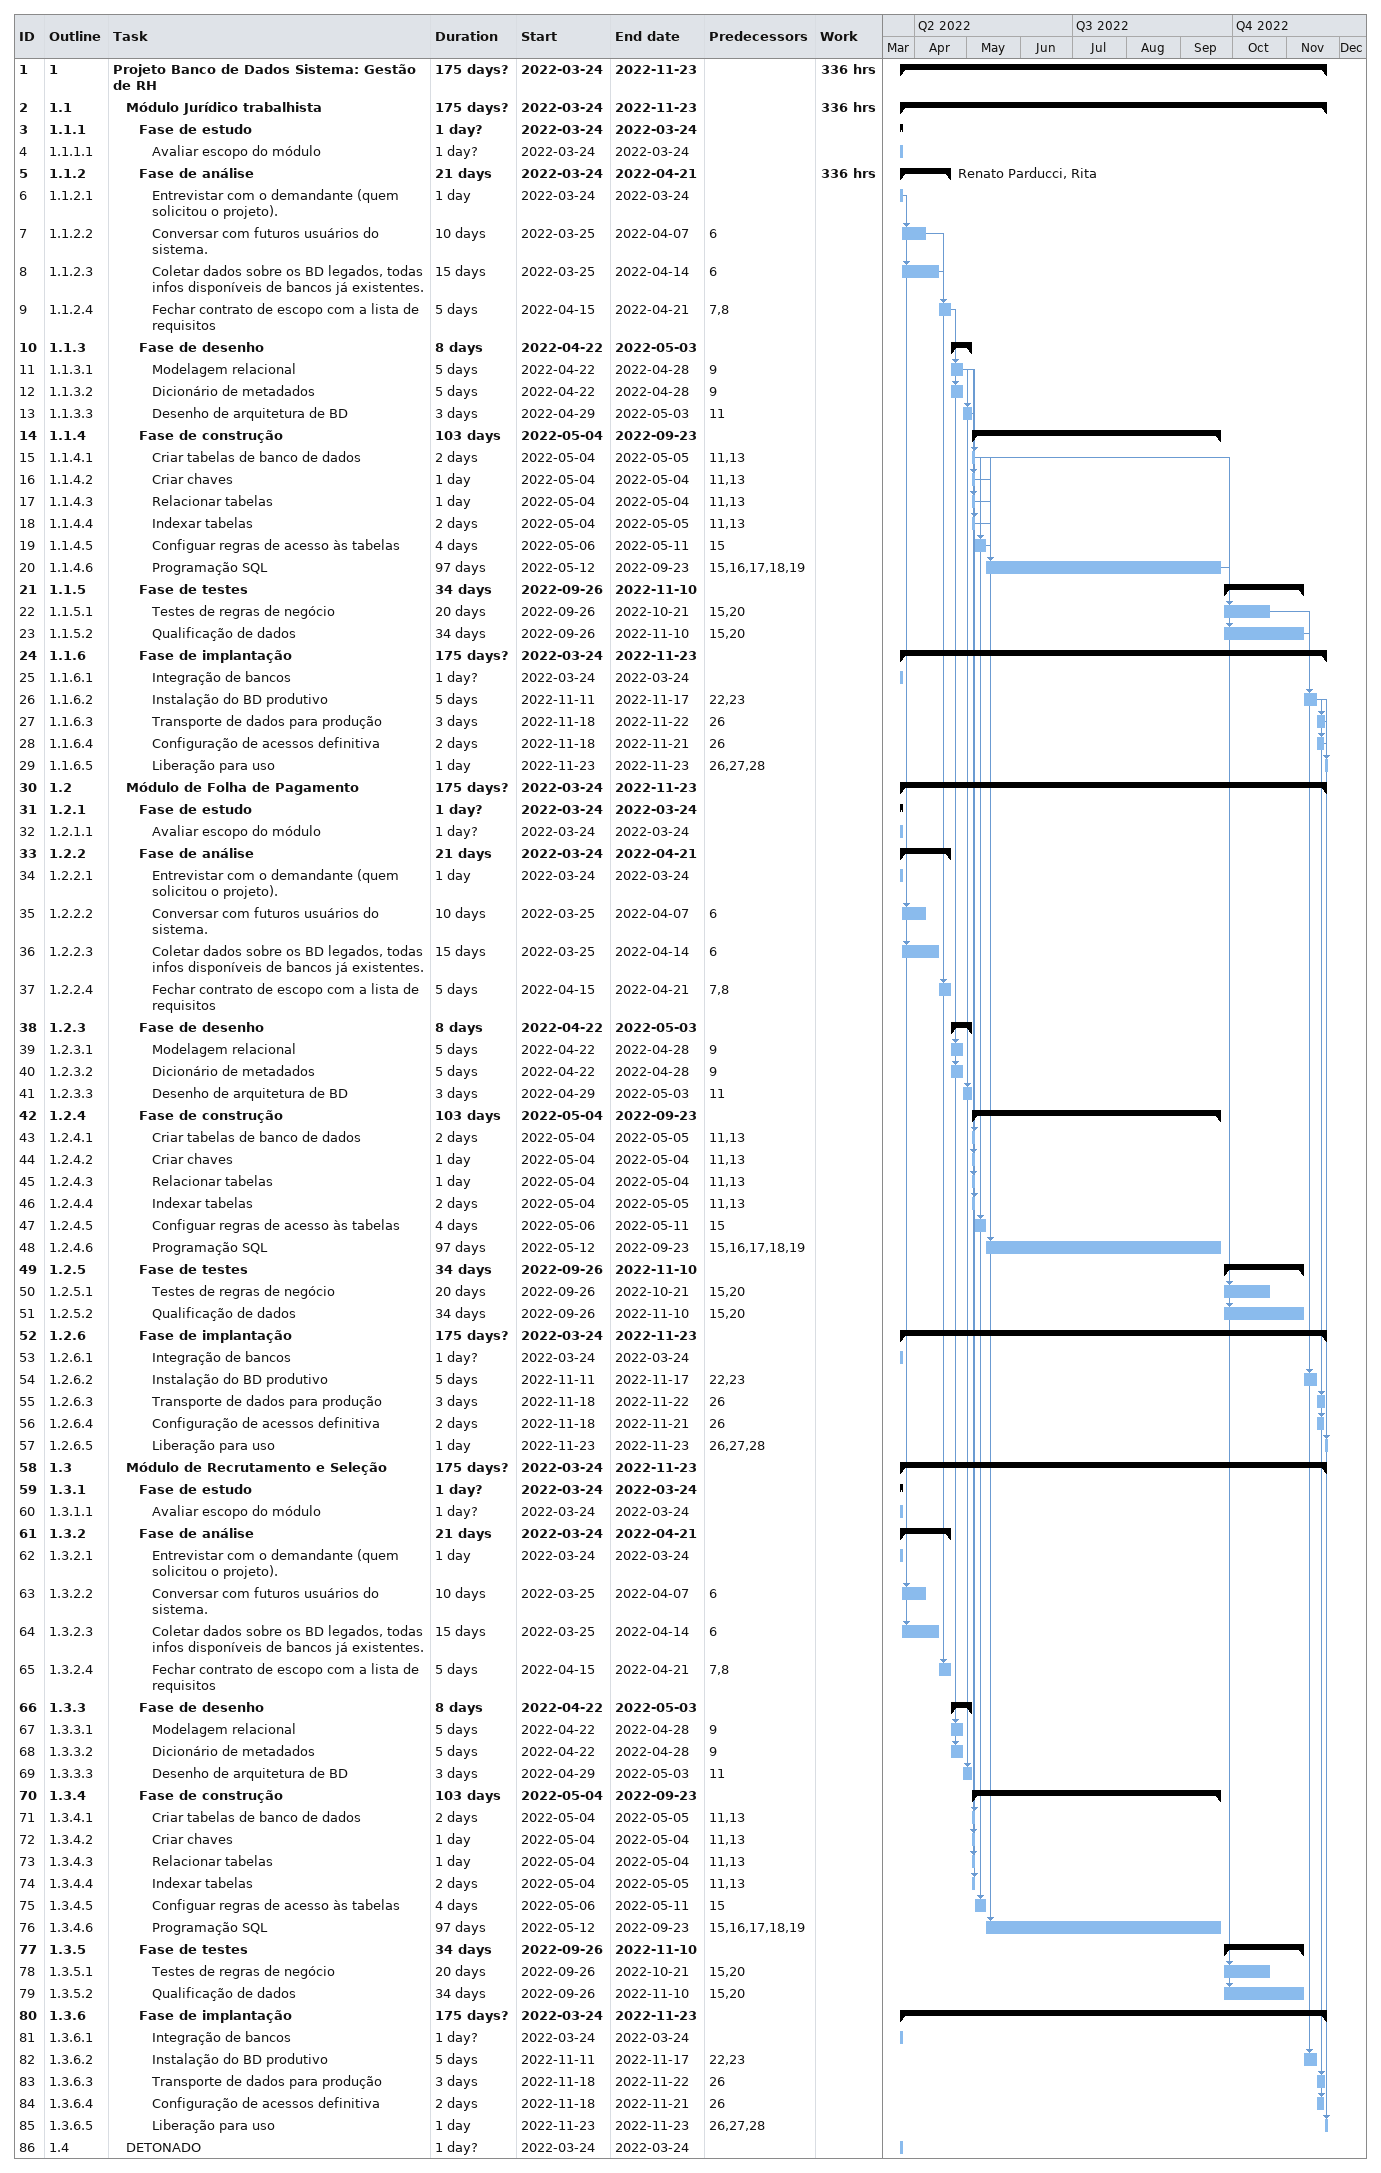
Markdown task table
| ID | WBS | Task | Duration | Start | Finish | Predecessors | Resources | Work (h) |
|---|---|---|---|---|---|---|---|---|
| 1 | 1 | **Projeto Banco de Dados Sistema: Gestão de RH** | 175d? | 2022-03-24 | 2022-11-23 |  |  | 336 |
| 2 | 1.1 | **Módulo Jurídico trabalhista** | 175d? | 2022-03-24 | 2022-11-23 |  |  | 336 |
| 3 | 1.1.1 | **Fase de estudo** | 1d? | 2022-03-24 | 2022-03-24 |  |  |  |
| 4 | 1.1.1.1 | Avaliar escopo do módulo | 1d? | 2022-03-24 | 2022-03-24 |  |  |  |
| 5 | 1.1.2 | **Fase de análise** | 21d | 2022-03-24 | 2022-04-21 |  | Renato Parducci, Rita | 336 |
| 6 | 1.1.2.1 | Entrevistar com o demandante (quem solicitou o projeto). | 1d | 2022-03-24 | 2022-03-24 |  |  |  |
| 7 | 1.1.2.2 | Conversar com futuros usuários do sistema. | 10d | 2022-03-25 | 2022-04-07 | 6 |  |  |
| 8 | 1.1.2.3 | Coletar dados sobre os BD legados, todas infos disponíveis de bancos já existentes. | 15d | 2022-03-25 | 2022-04-14 | 6 |  |  |
| 9 | 1.1.2.4 | Fechar contrato de escopo com a lista de requisitos | 5d | 2022-04-15 | 2022-04-21 | 7, 8 |  |  |
| 10 | 1.1.3 | **Fase de desenho** | 8d | 2022-04-22 | 2022-05-03 |  |  |  |
| 11 | 1.1.3.1 | Modelagem relacional | 5d | 2022-04-22 | 2022-04-28 | 9 |  |  |
| 12 | 1.1.3.2 | Dicionário de metadados | 5d | 2022-04-22 | 2022-04-28 | 9 |  |  |
| 13 | 1.1.3.3 | Desenho de arquitetura de BD | 3d | 2022-04-29 | 2022-05-03 | 11 |  |  |
| 14 | 1.1.4 | **Fase de construção** | 103d | 2022-05-04 | 2022-09-23 |  |  |  |
| 15 | 1.1.4.1 | Criar tabelas de banco de dados | 2d | 2022-05-04 | 2022-05-05 | 11, 13 |  |  |
| 16 | 1.1.4.2 | Criar chaves | 1d | 2022-05-04 | 2022-05-04 | 11, 13 |  |  |
| 17 | 1.1.4.3 | Relacionar tabelas | 1d | 2022-05-04 | 2022-05-04 | 11, 13 |  |  |
| 18 | 1.1.4.4 | Indexar tabelas | 2d | 2022-05-04 | 2022-05-05 | 11, 13 |  |  |
| 19 | 1.1.4.5 | Configuar regras de acesso às tabelas | 4d | 2022-05-06 | 2022-05-11 | 15 |  |  |
| 20 | 1.1.4.6 | Programação SQL | 97d | 2022-05-12 | 2022-09-23 | 15, 16, 17, 18, 19 |  |  |
| 21 | 1.1.5 | **Fase de testes** | 34d | 2022-09-26 | 2022-11-10 |  |  |  |
| 22 | 1.1.5.1 | Testes de regras de negócio | 20d | 2022-09-26 | 2022-10-21 | 15, 20 |  |  |
| 23 | 1.1.5.2 | Qualificação de dados | 34d | 2022-09-26 | 2022-11-10 | 15, 20 |  |  |
| 24 | 1.1.6 | **Fase de implantação** | 175d? | 2022-03-24 | 2022-11-23 |  |  |  |
| 25 | 1.1.6.1 | Integração de bancos | 1d? | 2022-03-24 | 2022-03-24 |  |  |  |
| 26 | 1.1.6.2 | Instalação do BD produtivo | 5d | 2022-11-11 | 2022-11-17 | 22, 23 |  |  |
| 27 | 1.1.6.3 | Transporte de dados para produção | 3d | 2022-11-18 | 2022-11-22 | 26 |  |  |
| 28 | 1.1.6.4 | Configuração de acessos definitiva | 2d | 2022-11-18 | 2022-11-21 | 26 |  |  |
| 29 | 1.1.6.5 | Liberação para uso | 1d | 2022-11-23 | 2022-11-23 | 26, 27, 28 |  |  |
| 30 | 1.2 | **Módulo de Folha de Pagamento** | 175d? | 2022-03-24 | 2022-11-23 |  |  |  |
| 31 | 1.2.1 | **Fase de estudo** | 1d? | 2022-03-24 | 2022-03-24 |  |  |  |
| 32 | 1.2.1.1 | Avaliar escopo do módulo | 1d? | 2022-03-24 | 2022-03-24 |  |  |  |
| 33 | 1.2.2 | **Fase de análise** | 21d | 2022-03-24 | 2022-04-21 |  |  |  |
| 34 | 1.2.2.1 | Entrevistar com o demandante (quem solicitou o projeto). | 1d | 2022-03-24 | 2022-03-24 |  |  |  |
| 35 | 1.2.2.2 | Conversar com futuros usuários do sistema. | 10d | 2022-03-25 | 2022-04-07 | 6 |  |  |
| 36 | 1.2.2.3 | Coletar dados sobre os BD legados, todas infos disponíveis de bancos já existentes. | 15d | 2022-03-25 | 2022-04-14 | 6 |  |  |
| 37 | 1.2.2.4 | Fechar contrato de escopo com a lista de requisitos | 5d | 2022-04-15 | 2022-04-21 | 7, 8 |  |  |
| 38 | 1.2.3 | **Fase de desenho** | 8d | 2022-04-22 | 2022-05-03 |  |  |  |
| 39 | 1.2.3.1 | Modelagem relacional | 5d | 2022-04-22 | 2022-04-28 | 9 |  |  |
| 40 | 1.2.3.2 | Dicionário de metadados | 5d | 2022-04-22 | 2022-04-28 | 9 |  |  |
| 41 | 1.2.3.3 | Desenho de arquitetura de BD | 3d | 2022-04-29 | 2022-05-03 | 11 |  |  |
| 42 | 1.2.4 | **Fase de construção** | 103d | 2022-05-04 | 2022-09-23 |  |  |  |
| 43 | 1.2.4.1 | Criar tabelas de banco de dados | 2d | 2022-05-04 | 2022-05-05 | 11, 13 |  |  |
| 44 | 1.2.4.2 | Criar chaves | 1d | 2022-05-04 | 2022-05-04 | 11, 13 |  |  |
| 45 | 1.2.4.3 | Relacionar tabelas | 1d | 2022-05-04 | 2022-05-04 | 11, 13 |  |  |
| 46 | 1.2.4.4 | Indexar tabelas | 2d | 2022-05-04 | 2022-05-05 | 11, 13 |  |  |
| 47 | 1.2.4.5 | Configuar regras de acesso às tabelas | 4d | 2022-05-06 | 2022-05-11 | 15 |  |  |
| 48 | 1.2.4.6 | Programação SQL | 97d | 2022-05-12 | 2022-09-23 | 15, 16, 17, 18, 19 |  |  |
| 49 | 1.2.5 | **Fase de testes** | 34d | 2022-09-26 | 2022-11-10 |  |  |  |
| 50 | 1.2.5.1 | Testes de regras de negócio | 20d | 2022-09-26 | 2022-10-21 | 15, 20 |  |  |
| 51 | 1.2.5.2 | Qualificação de dados | 34d | 2022-09-26 | 2022-11-10 | 15, 20 |  |  |
| 52 | 1.2.6 | **Fase de implantação** | 175d? | 2022-03-24 | 2022-11-23 |  |  |  |
| 53 | 1.2.6.1 | Integração de bancos | 1d? | 2022-03-24 | 2022-03-24 |  |  |  |
| 54 | 1.2.6.2 | Instalação do BD produtivo | 5d | 2022-11-11 | 2022-11-17 | 22, 23 |  |  |
| 55 | 1.2.6.3 | Transporte de dados para produção | 3d | 2022-11-18 | 2022-11-22 | 26 |  |  |
| 56 | 1.2.6.4 | Configuração de acessos definitiva | 2d | 2022-11-18 | 2022-11-21 | 26 |  |  |
| 57 | 1.2.6.5 | Liberação para uso | 1d | 2022-11-23 | 2022-11-23 | 26, 27, 28 |  |  |
| 58 | 1.3 | **Módulo de Recrutamento e Seleção** | 175d? | 2022-03-24 | 2022-11-23 |  |  |  |
| 59 | 1.3.1 | **Fase de estudo** | 1d? | 2022-03-24 | 2022-03-24 |  |  |  |
| 60 | 1.3.1.1 | Avaliar escopo do módulo | 1d? | 2022-03-24 | 2022-03-24 |  |  |  |
| 61 | 1.3.2 | **Fase de análise** | 21d | 2022-03-24 | 2022-04-21 |  |  |  |
| 62 | 1.3.2.1 | Entrevistar com o demandante (quem solicitou o projeto). | 1d | 2022-03-24 | 2022-03-24 |  |  |  |
| 63 | 1.3.2.2 | Conversar com futuros usuários do sistema. | 10d | 2022-03-25 | 2022-04-07 | 6 |  |  |
| 64 | 1.3.2.3 | Coletar dados sobre os BD legados, todas infos disponíveis de bancos já existentes. | 15d | 2022-03-25 | 2022-04-14 | 6 |  |  |
| 65 | 1.3.2.4 | Fechar contrato de escopo com a lista de requisitos | 5d | 2022-04-15 | 2022-04-21 | 7, 8 |  |  |
| 66 | 1.3.3 | **Fase de desenho** | 8d | 2022-04-22 | 2022-05-03 |  |  |  |
| 67 | 1.3.3.1 | Modelagem relacional | 5d | 2022-04-22 | 2022-04-28 | 9 |  |  |
| 68 | 1.3.3.2 | Dicionário de metadados | 5d | 2022-04-22 | 2022-04-28 | 9 |  |  |
| 69 | 1.3.3.3 | Desenho de arquitetura de BD | 3d | 2022-04-29 | 2022-05-03 | 11 |  |  |
| 70 | 1.3.4 | **Fase de construção** | 103d | 2022-05-04 | 2022-09-23 |  |  |  |
| 71 | 1.3.4.1 | Criar tabelas de banco de dados | 2d | 2022-05-04 | 2022-05-05 | 11, 13 |  |  |
| 72 | 1.3.4.2 | Criar chaves | 1d | 2022-05-04 | 2022-05-04 | 11, 13 |  |  |
| 73 | 1.3.4.3 | Relacionar tabelas | 1d | 2022-05-04 | 2022-05-04 | 11, 13 |  |  |
| 74 | 1.3.4.4 | Indexar tabelas | 2d | 2022-05-04 | 2022-05-05 | 11, 13 |  |  |
| 75 | 1.3.4.5 | Configuar regras de acesso às tabelas | 4d | 2022-05-06 | 2022-05-11 | 15 |  |  |
| 76 | 1.3.4.6 | Programação SQL | 97d | 2022-05-12 | 2022-09-23 | 15, 16, 17, 18, 19 |  |  |
| 77 | 1.3.5 | **Fase de testes** | 34d | 2022-09-26 | 2022-11-10 |  |  |  |
| 78 | 1.3.5.1 | Testes de regras de negócio | 20d | 2022-09-26 | 2022-10-21 | 15, 20 |  |  |
| 79 | 1.3.5.2 | Qualificação de dados | 34d | 2022-09-26 | 2022-11-10 | 15, 20 |  |  |
| 80 | 1.3.6 | **Fase de implantação** | 175d? | 2022-03-24 | 2022-11-23 |  |  |  |
| 81 | 1.3.6.1 | Integração de bancos | 1d? | 2022-03-24 | 2022-03-24 |  |  |  |
| 82 | 1.3.6.2 | Instalação do BD produtivo | 5d | 2022-11-11 | 2022-11-17 | 22, 23 |  |  |
| 83 | 1.3.6.3 | Transporte de dados para produção | 3d | 2022-11-18 | 2022-11-22 | 26 |  |  |
| 84 | 1.3.6.4 | Configuração de acessos definitiva | 2d | 2022-11-18 | 2022-11-21 | 26 |  |  |
| 85 | 1.3.6.5 | Liberação para uso | 1d | 2022-11-23 | 2022-11-23 | 26, 27, 28 |  |  |
| 86 | 1.4 | DETONADO | 1d? | 2022-03-24 | 2022-03-24 |  |  |  |
